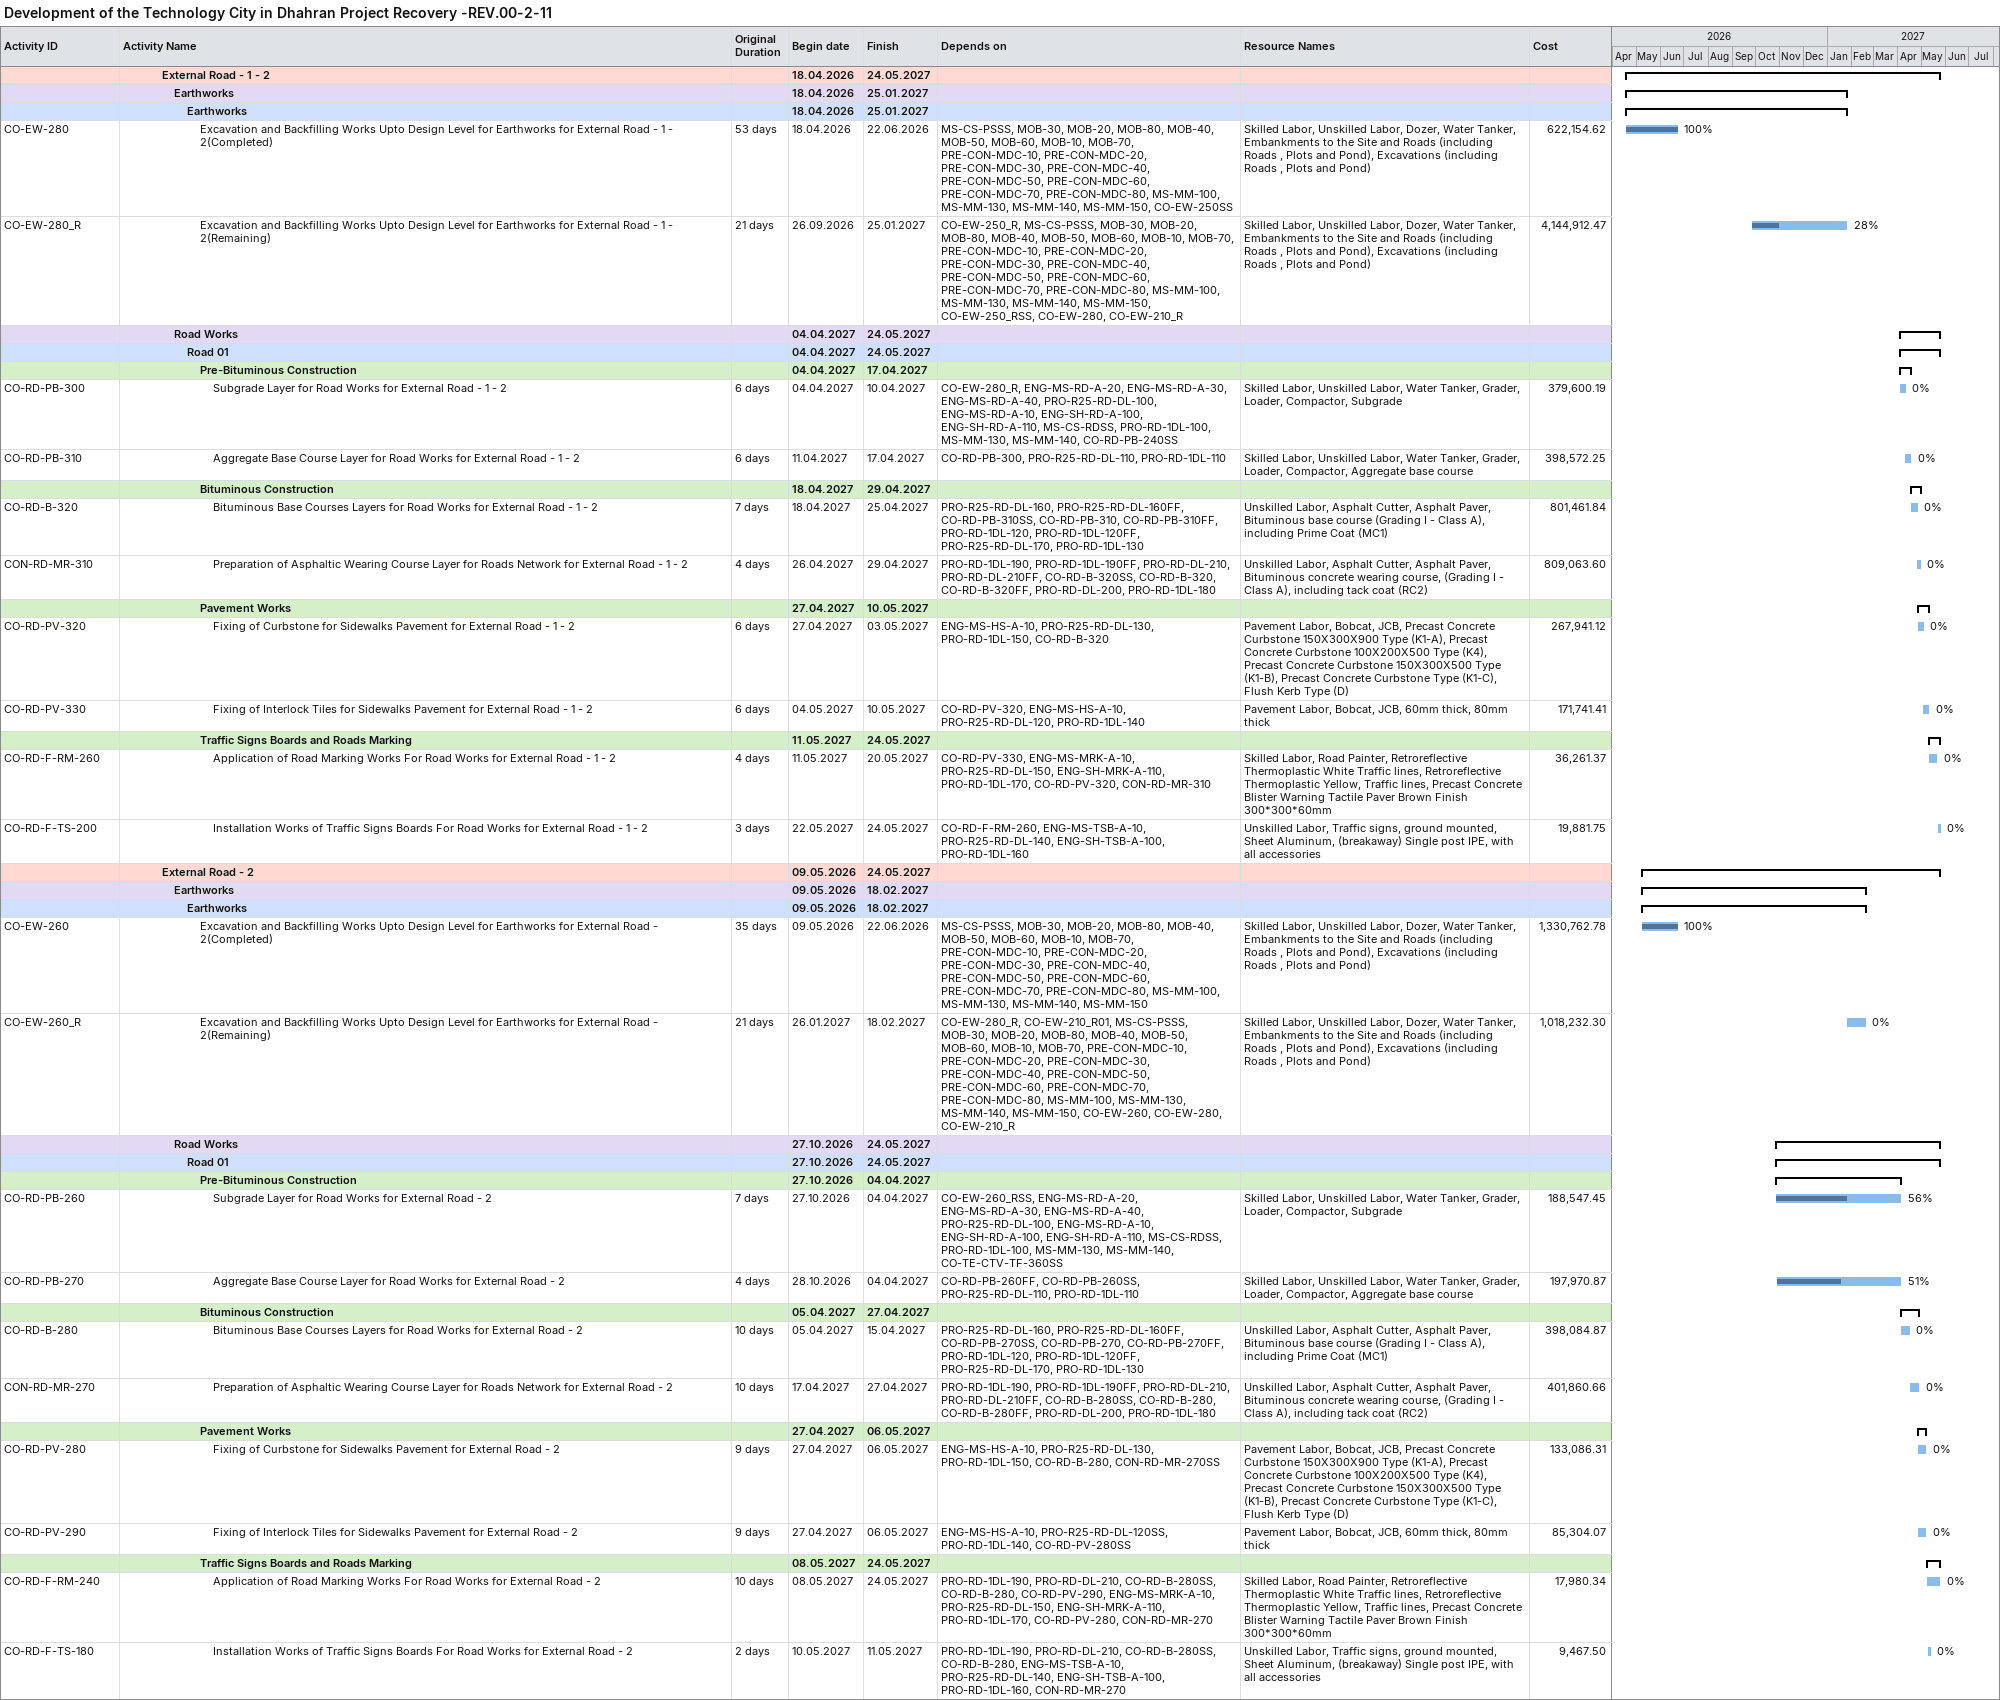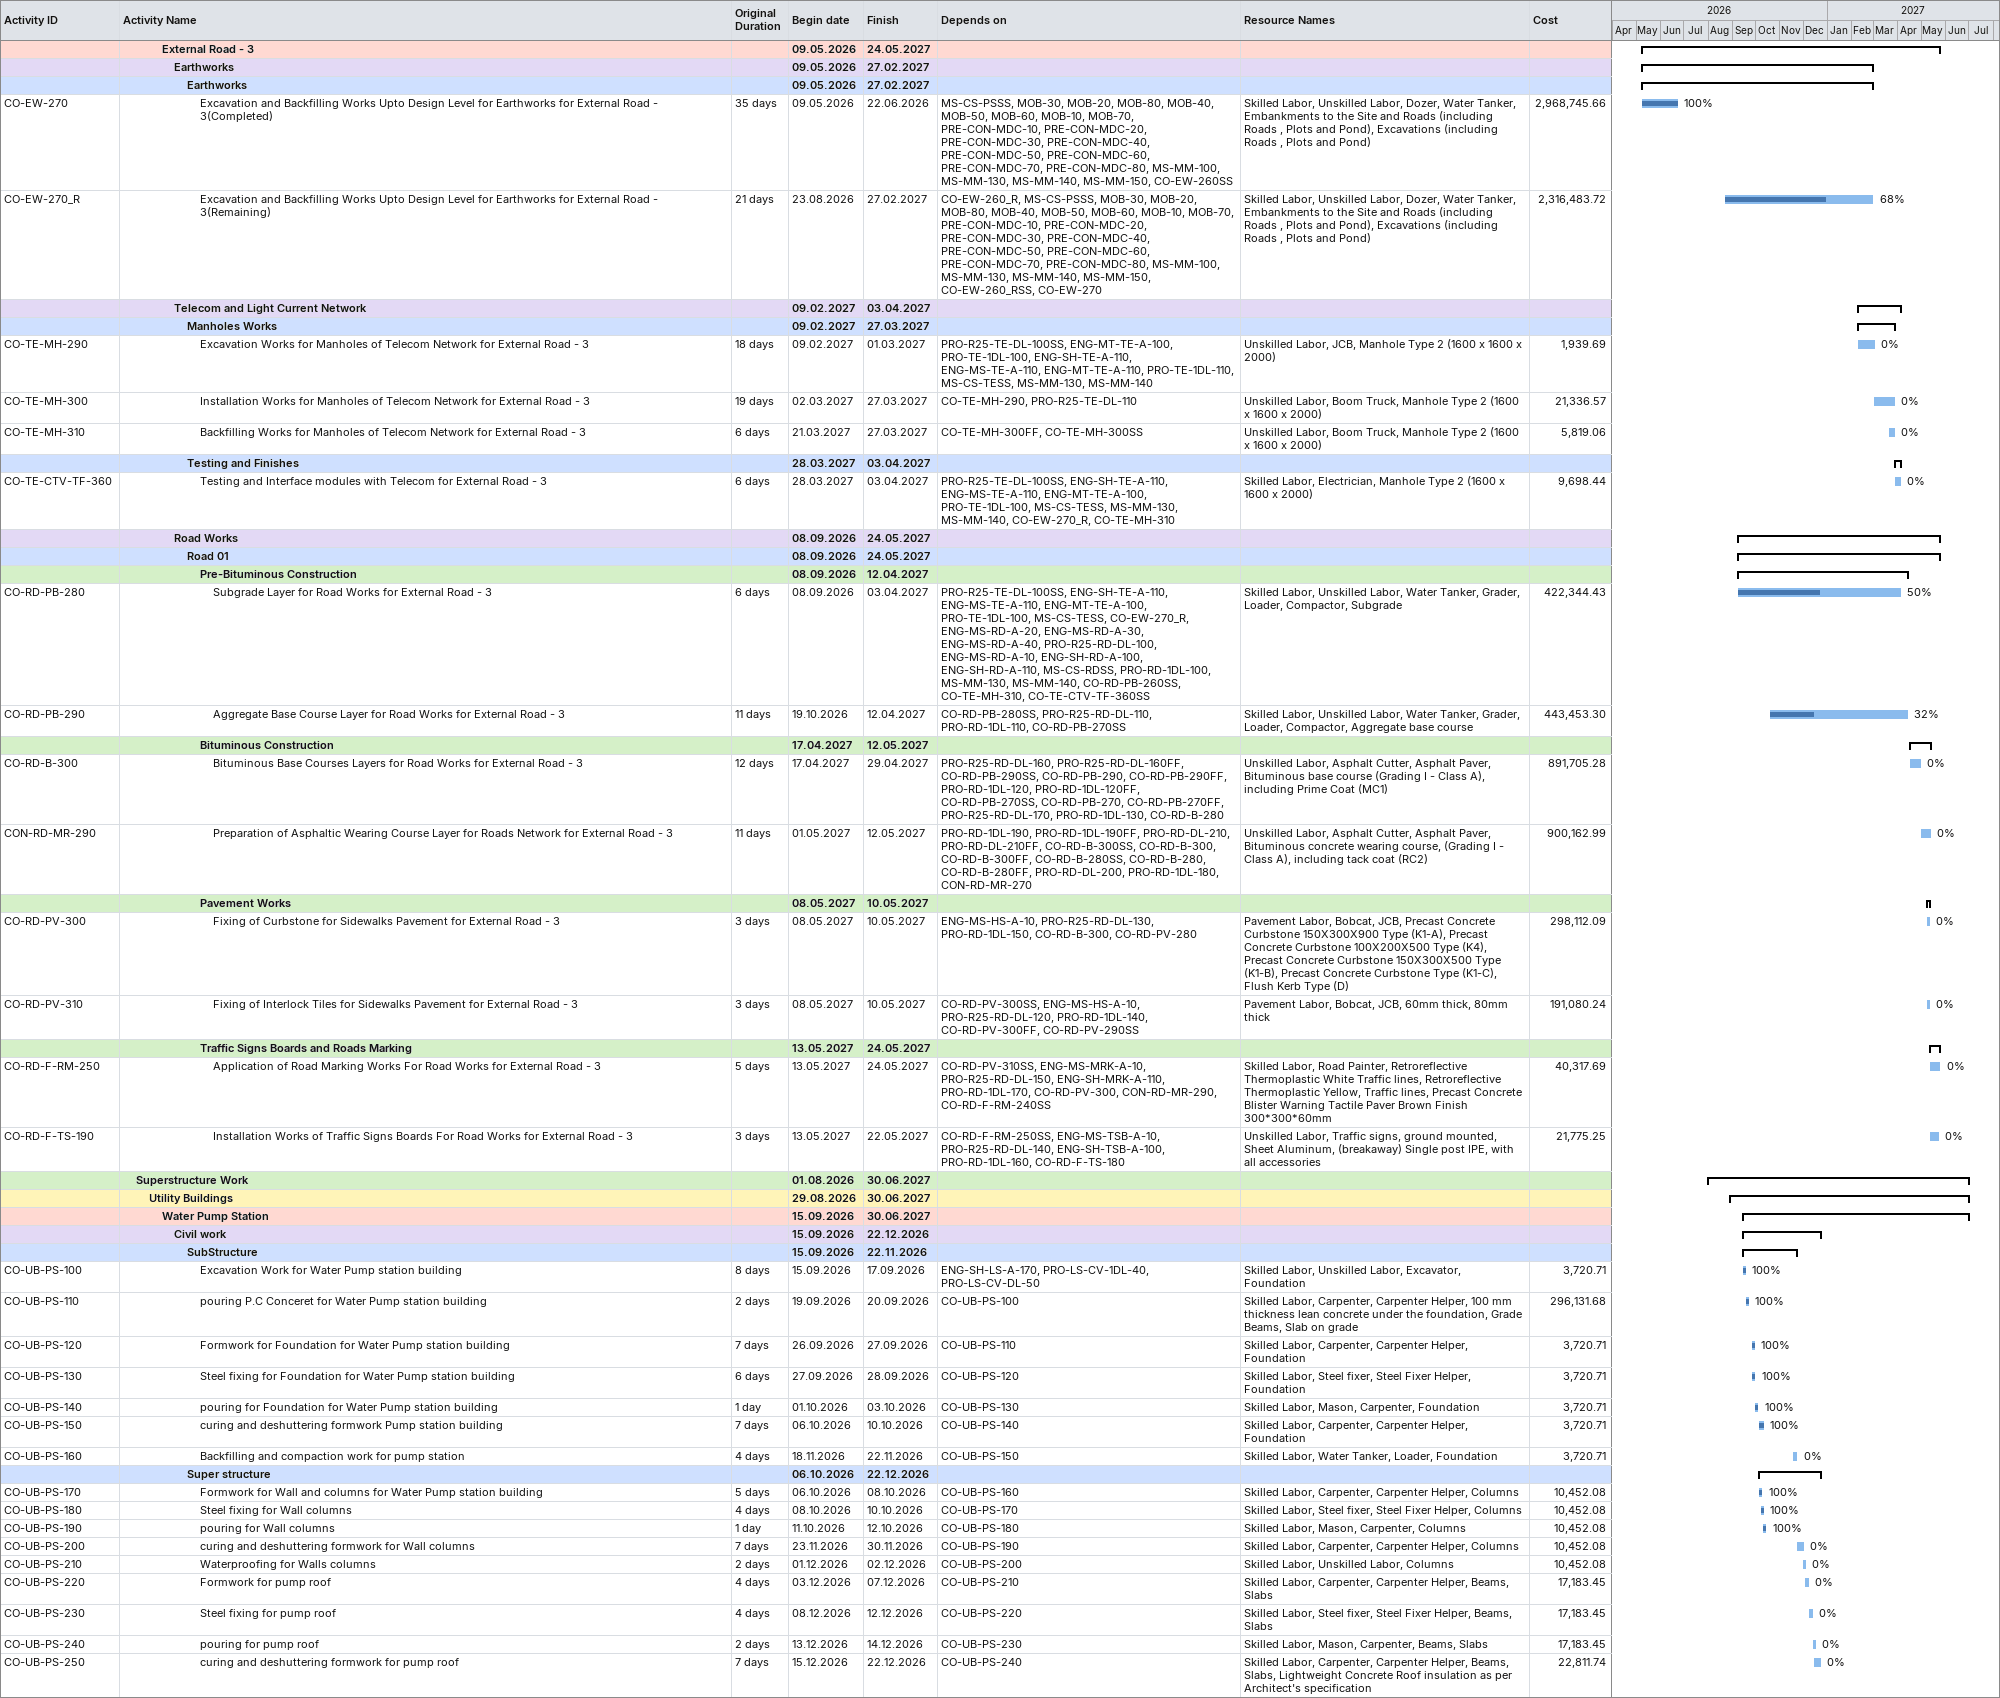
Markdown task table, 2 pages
Development of the Technology City in Dhahran Project Recovery -REV.00-2-11

| ID | Level | Task | Original duration | Start | Finish | Predecessors | Resources | % complete | Cost |
|---|---|---|---|---|---|---|---|---|---|
|  | 4 | **External Road - 1 - 2** |  | 2026-04-18 | 2027-05-24 |  |  |  |  |
|  | 5 | **Earthworks** |  | 2026-04-18 | 2027-01-25 |  |  |  |  |
|  | 6 | **Earthworks** |  | 2026-04-18 | 2027-01-25 |  |  |  |  |
| CO-EW-280 | 7 | Excavation and Backfilling Works Upto Design Level for Earthworks for External Road - 1 - 2(Completed) | 53d | 2026-04-18 | 2026-06-22 | MS-CS-PSSS, MOB-30, MOB-20, MOB-80, MOB-40, MOB-50, MOB-60, MOB-10, MOB-70, PRE-CON-MDC-10, PRE-CON-MDC-20, PRE-CON-MDC-30, PRE-CON-MDC-40, PRE-CON-MDC-50, PRE-CON-MDC-60, PRE-CON-MDC-70, PRE-CON-MDC-80, MS-MM-100, MS-MM-130, MS-MM-140, MS-MM-150, CO-EW-250SS | Skilled Labor, Unskilled Labor, Dozer, Water Tanker, Embankments to the Site and Roads (including Roads , Plots and Pond), Excavations (including Roads , Plots and Pond) | 100 | 622154.62 |
| CO-EW-280_R | 7 | Excavation and Backfilling Works Upto Design Level for Earthworks for External Road - 1 - 2(Remaining) | 21d | 2026-09-26 | 2027-01-25 | CO-EW-250_R, MS-CS-PSSS, MOB-30, MOB-20, MOB-80, MOB-40, MOB-50, MOB-60, MOB-10, MOB-70, PRE-CON-MDC-10, PRE-CON-MDC-20, PRE-CON-MDC-30, PRE-CON-MDC-40, PRE-CON-MDC-50, PRE-CON-MDC-60, PRE-CON-MDC-70, PRE-CON-MDC-80, MS-MM-100, MS-MM-130, MS-MM-140, MS-MM-150, CO-EW-250_RSS, CO-EW-280, CO-EW-210_R | Skilled Labor, Unskilled Labor, Dozer, Water Tanker, Embankments to the Site and Roads (including Roads , Plots and Pond), Excavations (including Roads , Plots and Pond) | 28 | 4144912.47 |
|  | 5 | **Road Works** |  | 2027-04-04 | 2027-05-24 |  |  |  |  |
|  | 6 | **Road 01** |  | 2027-04-04 | 2027-05-24 |  |  |  |  |
|  | 7 | **Pre-Bituminous Construction** |  | 2027-04-04 | 2027-04-17 |  |  |  |  |
| CO-RD-PB-300 | 8 | Subgrade Layer for Road Works for External Road - 1 - 2 | 6d | 2027-04-04 | 2027-04-10 | CO-EW-280_R, ENG-MS-RD-A-20, ENG-MS-RD-A-30, ENG-MS-RD-A-40, PRO-R25-RD-DL-100, ENG-MS-RD-A-10, ENG-SH-RD-A-100, ENG-SH-RD-A-110, MS-CS-RDSS, PRO-RD-1DL-100, MS-MM-130, MS-MM-140, CO-RD-PB-240SS | Skilled Labor, Unskilled Labor, Water Tanker, Grader, Loader, Compactor, Subgrade | 0 | 379600.19 |
| CO-RD-PB-310 | 8 | Aggregate Base Course Layer for Road Works for External Road - 1 - 2 | 6d | 2027-04-11 | 2027-04-17 | CO-RD-PB-300, PRO-R25-RD-DL-110, PRO-RD-1DL-110 | Skilled Labor, Unskilled Labor, Water Tanker, Grader, Loader, Compactor, Aggregate base course | 0 | 398572.25 |
|  | 7 | **Bituminous Construction** |  | 2027-04-18 | 2027-04-29 |  |  |  |  |
| CO-RD-B-320 | 8 | Bituminous Base Courses Layers for Road Works for External Road - 1 - 2 | 7d | 2027-04-18 | 2027-04-25 | PRO-R25-RD-DL-160, PRO-R25-RD-DL-160FF, CO-RD-PB-310SS, CO-RD-PB-310, CO-RD-PB-310FF, PRO-RD-1DL-120, PRO-RD-1DL-120FF, PRO-R25-RD-DL-170, PRO-RD-1DL-130 | Unskilled Labor, Asphalt Cutter, Asphalt Paver, Bituminous base course (Grading I - Class A), including Prime Coat (MC1) | 0 | 801461.84 |
| CON-RD-MR-310 | 8 | Preparation of Asphaltic Wearing Course Layer for Roads Network for External Road - 1 - 2 | 4d | 2027-04-26 | 2027-04-29 | PRO-RD-1DL-190, PRO-RD-1DL-190FF, PRO-RD-DL-210, PRO-RD-DL-210FF, CO-RD-B-320SS, CO-RD-B-320, CO-RD-B-320FF, PRO-RD-DL-200, PRO-RD-1DL-180 | Unskilled Labor, Asphalt Cutter, Asphalt Paver, Bituminous concrete wearing course, (Grading I - Class A), including tack coat (RC2) | 0 | 809063.60 |
|  | 7 | **Pavement Works** |  | 2027-04-27 | 2027-05-10 |  |  |  |  |
| CO-RD-PV-320 | 8 | Fixing of Curbstone for Sidewalks Pavement for External Road - 1 - 2 | 6d | 2027-04-27 | 2027-05-03 | ENG-MS-HS-A-10, PRO-R25-RD-DL-130, PRO-RD-1DL-150, CO-RD-B-320 | Pavement Labor, Bobcat, JCB, Precast Concrete Curbstone 150X300X900 Type (K1-A), Precast Concrete Curbstone 100X200X500 Type (K4), Precast Concrete Curbstone 150X300X500 Type (K1-B), Precast Concrete Curbstone Type (K1-C), Flush Kerb Type (D) | 0 | 267941.12 |
| CO-RD-PV-330 | 8 | Fixing of Interlock Tiles for Sidewalks Pavement for External Road - 1 - 2 | 6d | 2027-05-04 | 2027-05-10 | CO-RD-PV-320, ENG-MS-HS-A-10, PRO-R25-RD-DL-120, PRO-RD-1DL-140 | Pavement Labor, Bobcat, JCB, 60mm thick, 80mm thick | 0 | 171741.41 |
|  | 7 | **Traffic Signs Boards and Roads Marking** |  | 2027-05-11 | 2027-05-24 |  |  |  |  |
| CO-RD-F-RM-260 | 8 | Application of Road Marking Works For Road Works for External Road - 1 - 2 | 4d | 2027-05-11 | 2027-05-20 | CO-RD-PV-330, ENG-MS-MRK-A-10, PRO-R25-RD-DL-150, ENG-SH-MRK-A-110, PRO-RD-1DL-170, CO-RD-PV-320, CON-RD-MR-310 | Skilled Labor, Road Painter, Retroreflective Thermoplastic White Traffic lines, Retroreflective Thermoplastic Yellow, Traffic lines, Precast Concrete Blister Warning Tactile Paver Brown Finish 300*300*60mm | 0 | 36261.37 |
| CO-RD-F-TS-200 | 8 | Installation Works of Traffic Signs Boards For Road Works for External Road - 1 - 2 | 3d | 2027-05-22 | 2027-05-24 | CO-RD-F-RM-260, ENG-MS-TSB-A-10, PRO-R25-RD-DL-140, ENG-SH-TSB-A-100, PRO-RD-1DL-160 | Unskilled Labor, Traffic signs, ground mounted, Sheet Aluminum, (breakaway) Single post IPE, with all accessories | 0 | 19881.75 |
|  | 4 | **External Road - 2** |  | 2026-05-09 | 2027-05-24 |  |  |  |  |
|  | 5 | **Earthworks** |  | 2026-05-09 | 2027-02-18 |  |  |  |  |
|  | 6 | **Earthworks** |  | 2026-05-09 | 2027-02-18 |  |  |  |  |
| CO-EW-260 | 7 | Excavation and Backfilling Works Upto Design Level for Earthworks for External Road - 2(Completed) | 35d | 2026-05-09 | 2026-06-22 | MS-CS-PSSS, MOB-30, MOB-20, MOB-80, MOB-40, MOB-50, MOB-60, MOB-10, MOB-70, PRE-CON-MDC-10, PRE-CON-MDC-20, PRE-CON-MDC-30, PRE-CON-MDC-40, PRE-CON-MDC-50, PRE-CON-MDC-60, PRE-CON-MDC-70, PRE-CON-MDC-80, MS-MM-100, MS-MM-130, MS-MM-140, MS-MM-150 | Skilled Labor, Unskilled Labor, Dozer, Water Tanker, Embankments to the Site and Roads (including Roads , Plots and Pond), Excavations (including Roads , Plots and Pond) | 100 | 1330762.78 |
| CO-EW-260_R | 7 | Excavation and Backfilling Works Upto Design Level for Earthworks for External Road - 2(Remaining) | 21d | 2027-01-26 | 2027-02-18 | CO-EW-280_R, CO-EW-210_R01, MS-CS-PSSS, MOB-30, MOB-20, MOB-80, MOB-40, MOB-50, MOB-60, MOB-10, MOB-70, PRE-CON-MDC-10, PRE-CON-MDC-20, PRE-CON-MDC-30, PRE-CON-MDC-40, PRE-CON-MDC-50, PRE-CON-MDC-60, PRE-CON-MDC-70, PRE-CON-MDC-80, MS-MM-100, MS-MM-130, MS-MM-140, MS-MM-150, CO-EW-260, CO-EW-280, CO-EW-210_R | Skilled Labor, Unskilled Labor, Dozer, Water Tanker, Embankments to the Site and Roads (including Roads , Plots and Pond), Excavations (including Roads , Plots and Pond) | 0 | 1018232.30 |
|  | 5 | **Road Works** |  | 2026-10-27 | 2027-05-24 |  |  |  |  |
|  | 6 | **Road 01** |  | 2026-10-27 | 2027-05-24 |  |  |  |  |
|  | 7 | **Pre-Bituminous Construction** |  | 2026-10-27 | 2027-04-04 |  |  |  |  |
| CO-RD-PB-260 | 8 | Subgrade Layer for Road Works for External Road - 2 | 7d | 2026-10-27 | 2027-04-04 | CO-EW-260_RSS, ENG-MS-RD-A-20, ENG-MS-RD-A-30, ENG-MS-RD-A-40, PRO-R25-RD-DL-100, ENG-MS-RD-A-10, ENG-SH-RD-A-100, ENG-SH-RD-A-110, MS-CS-RDSS, PRO-RD-1DL-100, MS-MM-130, MS-MM-140, CO-TE-CTV-TF-360SS | Skilled Labor, Unskilled Labor, Water Tanker, Grader, Loader, Compactor, Subgrade | 56 | 188547.45 |
| CO-RD-PB-270 | 8 | Aggregate Base Course Layer for Road Works for External Road - 2 | 4d | 2026-10-28 | 2027-04-04 | CO-RD-PB-260FF, CO-RD-PB-260SS, PRO-R25-RD-DL-110, PRO-RD-1DL-110 | Skilled Labor, Unskilled Labor, Water Tanker, Grader, Loader, Compactor, Aggregate base course | 51 | 197970.87 |
|  | 7 | **Bituminous Construction** |  | 2027-04-05 | 2027-04-27 |  |  |  |  |
| CO-RD-B-280 | 8 | Bituminous Base Courses Layers for Road Works for External Road - 2 | 10d | 2027-04-05 | 2027-04-15 | PRO-R25-RD-DL-160, PRO-R25-RD-DL-160FF, CO-RD-PB-270SS, CO-RD-PB-270, CO-RD-PB-270FF, PRO-RD-1DL-120, PRO-RD-1DL-120FF, PRO-R25-RD-DL-170, PRO-RD-1DL-130 | Unskilled Labor, Asphalt Cutter, Asphalt Paver, Bituminous base course (Grading I - Class A), including Prime Coat (MC1) | 0 | 398084.87 |
| CON-RD-MR-270 | 8 | Preparation of Asphaltic Wearing Course Layer for Roads Network for External Road - 2 | 10d | 2027-04-17 | 2027-04-27 | PRO-RD-1DL-190, PRO-RD-1DL-190FF, PRO-RD-DL-210, PRO-RD-DL-210FF, CO-RD-B-280SS, CO-RD-B-280, CO-RD-B-280FF, PRO-RD-DL-200, PRO-RD-1DL-180 | Unskilled Labor, Asphalt Cutter, Asphalt Paver, Bituminous concrete wearing course, (Grading I - Class A), including tack coat (RC2) | 0 | 401860.66 |
|  | 7 | **Pavement Works** |  | 2027-04-27 | 2027-05-06 |  |  |  |  |
| CO-RD-PV-280 | 8 | Fixing of Curbstone for Sidewalks Pavement for External Road - 2 | 9d | 2027-04-27 | 2027-05-06 | ENG-MS-HS-A-10, PRO-R25-RD-DL-130, PRO-RD-1DL-150, CO-RD-B-280, CON-RD-MR-270SS | Pavement Labor, Bobcat, JCB, Precast Concrete Curbstone 150X300X900 Type (K1-A), Precast Concrete Curbstone 100X200X500 Type (K4), Precast Concrete Curbstone 150X300X500 Type (K1-B), Precast Concrete Curbstone Type (K1-C), Flush Kerb Type (D) | 0 | 133086.31 |
| CO-RD-PV-290 | 8 | Fixing of Interlock Tiles for Sidewalks Pavement for External Road - 2 | 9d | 2027-04-27 | 2027-05-06 | ENG-MS-HS-A-10, PRO-R25-RD-DL-120SS, PRO-RD-1DL-140, CO-RD-PV-280SS | Pavement Labor, Bobcat, JCB, 60mm thick, 80mm thick | 0 | 85304.07 |
|  | 7 | **Traffic Signs Boards and Roads Marking** |  | 2027-05-08 | 2027-05-24 |  |  |  |  |
| CO-RD-F-RM-240 | 8 | Application of Road Marking Works For Road Works for External Road - 2 | 10d | 2027-05-08 | 2027-05-24 | PRO-RD-1DL-190, PRO-RD-DL-210, CO-RD-B-280SS, CO-RD-B-280, CO-RD-PV-290, ENG-MS-MRK-A-10, PRO-R25-RD-DL-150, ENG-SH-MRK-A-110, PRO-RD-1DL-170, CO-RD-PV-280, CON-RD-MR-270 | Skilled Labor, Road Painter, Retroreflective Thermoplastic White Traffic lines, Retroreflective Thermoplastic Yellow, Traffic lines, Precast Concrete Blister Warning Tactile Paver Brown Finish 300*300*60mm | 0 | 17980.34 |
| CO-RD-F-TS-180 | 8 | Installation Works of Traffic Signs Boards For Road Works for External Road - 2 | 2d | 2027-05-10 | 2027-05-11 | PRO-RD-1DL-190, PRO-RD-DL-210, CO-RD-B-280SS, CO-RD-B-280, ENG-MS-TSB-A-10, PRO-R25-RD-DL-140, ENG-SH-TSB-A-100, PRO-RD-1DL-160, CON-RD-MR-270 | Unskilled Labor, Traffic signs, ground mounted, Sheet Aluminum, (breakaway) Single post IPE, with all accessories | 0 | 9467.50 |
|  | 4 | **External Road - 3** |  | 2026-05-09 | 2027-05-24 |  |  |  |  |
|  | 5 | **Earthworks** |  | 2026-05-09 | 2027-02-27 |  |  |  |  |
|  | 6 | **Earthworks** |  | 2026-05-09 | 2027-02-27 |  |  |  |  |
| CO-EW-270 | 7 | Excavation and Backfilling Works Upto Design Level for Earthworks for External Road - 3(Completed) | 35d | 2026-05-09 | 2026-06-22 | MS-CS-PSSS, MOB-30, MOB-20, MOB-80, MOB-40, MOB-50, MOB-60, MOB-10, MOB-70, PRE-CON-MDC-10, PRE-CON-MDC-20, PRE-CON-MDC-30, PRE-CON-MDC-40, PRE-CON-MDC-50, PRE-CON-MDC-60, PRE-CON-MDC-70, PRE-CON-MDC-80, MS-MM-100, MS-MM-130, MS-MM-140, MS-MM-150, CO-EW-260SS | Skilled Labor, Unskilled Labor, Dozer, Water Tanker, Embankments to the Site and Roads (including Roads , Plots and Pond), Excavations (including Roads , Plots and Pond) | 100 | 2968745.66 |
| CO-EW-270_R | 7 | Excavation and Backfilling Works Upto Design Level for Earthworks for External Road - 3(Remaining) | 21d | 2026-08-23 | 2027-02-27 | CO-EW-260_R, MS-CS-PSSS, MOB-30, MOB-20, MOB-80, MOB-40, MOB-50, MOB-60, MOB-10, MOB-70, PRE-CON-MDC-10, PRE-CON-MDC-20, PRE-CON-MDC-30, PRE-CON-MDC-40, PRE-CON-MDC-50, PRE-CON-MDC-60, PRE-CON-MDC-70, PRE-CON-MDC-80, MS-MM-100, MS-MM-130, MS-MM-140, MS-MM-150, CO-EW-260_RSS, CO-EW-270 | Skilled Labor, Unskilled Labor, Dozer, Water Tanker, Embankments to the Site and Roads (including Roads , Plots and Pond), Excavations (including Roads , Plots and Pond) | 68 | 2316483.72 |
|  | 5 | **Telecom and Light Current Network** |  | 2027-02-09 | 2027-04-03 |  |  |  |  |
|  | 6 | **Manholes Works** |  | 2027-02-09 | 2027-03-27 |  |  |  |  |
| CO-TE-MH-290 | 7 | Excavation Works for Manholes of Telecom Network for External Road - 3 | 18d | 2027-02-09 | 2027-03-01 | PRO-R25-TE-DL-100SS, ENG-MT-TE-A-100, PRO-TE-1DL-100, ENG-SH-TE-A-110, ENG-MS-TE-A-110, ENG-MT-TE-A-110, PRO-TE-1DL-110, MS-CS-TESS, MS-MM-130, MS-MM-140 | Unskilled Labor, JCB, Manhole Type 2 (1600 x 1600 x 2000) | 0 | 1939.69 |
| CO-TE-MH-300 | 7 | Installation Works for Manholes of Telecom Network for External Road - 3 | 19d | 2027-03-02 | 2027-03-27 | CO-TE-MH-290, PRO-R25-TE-DL-110 | Unskilled Labor, Boom Truck, Manhole Type 2 (1600 x 1600 x 2000) | 0 | 21336.57 |
| CO-TE-MH-310 | 7 | Backfilling Works for Manholes of Telecom Network for External Road - 3 | 6d | 2027-03-21 | 2027-03-27 | CO-TE-MH-300FF, CO-TE-MH-300SS | Unskilled Labor, Boom Truck, Manhole Type 2 (1600 x 1600 x 2000) | 0 | 5819.06 |
|  | 6 | **Testing and Finishes** |  | 2027-03-28 | 2027-04-03 |  |  |  |  |
| CO-TE-CTV-TF-360 | 7 | Testing and Interface modules with Telecom for External Road - 3 | 6d | 2027-03-28 | 2027-04-03 | PRO-R25-TE-DL-100SS, ENG-SH-TE-A-110, ENG-MS-TE-A-110, ENG-MT-TE-A-100, PRO-TE-1DL-100, MS-CS-TESS, MS-MM-130, MS-MM-140, CO-EW-270_R, CO-TE-MH-310 | Skilled Labor, Electrician, Manhole Type 2 (1600 x 1600 x 2000) | 0 | 9698.44 |
|  | 5 | **Road Works** |  | 2026-09-08 | 2027-05-24 |  |  |  |  |
|  | 6 | **Road 01** |  | 2026-09-08 | 2027-05-24 |  |  |  |  |
|  | 7 | **Pre-Bituminous Construction** |  | 2026-09-08 | 2027-04-12 |  |  |  |  |
| CO-RD-PB-280 | 8 | Subgrade Layer for Road Works for External Road - 3 | 6d | 2026-09-08 | 2027-04-03 | PRO-R25-TE-DL-100SS, ENG-SH-TE-A-110, ENG-MS-TE-A-110, ENG-MT-TE-A-100, PRO-TE-1DL-100, MS-CS-TESS, CO-EW-270_R, ENG-MS-RD-A-20, ENG-MS-RD-A-30, ENG-MS-RD-A-40, PRO-R25-RD-DL-100, ENG-MS-RD-A-10, ENG-SH-RD-A-100, ENG-SH-RD-A-110, MS-CS-RDSS, PRO-RD-1DL-100, MS-MM-130, MS-MM-140, CO-RD-PB-260SS, CO-TE-MH-310, CO-TE-CTV-TF-360SS | Skilled Labor, Unskilled Labor, Water Tanker, Grader, Loader, Compactor, Subgrade | 50 | 422344.43 |
| CO-RD-PB-290 | 8 | Aggregate Base Course Layer for Road Works for External Road - 3 | 11d | 2026-10-19 | 2027-04-12 | CO-RD-PB-280SS, PRO-R25-RD-DL-110, PRO-RD-1DL-110, CO-RD-PB-270SS | Skilled Labor, Unskilled Labor, Water Tanker, Grader, Loader, Compactor, Aggregate base course | 32 | 443453.30 |
|  | 7 | **Bituminous Construction** |  | 2027-04-17 | 2027-05-12 |  |  |  |  |
| CO-RD-B-300 | 8 | Bituminous Base Courses Layers for Road Works for External Road - 3 | 12d | 2027-04-17 | 2027-04-29 | PRO-R25-RD-DL-160, PRO-R25-RD-DL-160FF, CO-RD-PB-290SS, CO-RD-PB-290, CO-RD-PB-290FF, PRO-RD-1DL-120, PRO-RD-1DL-120FF, CO-RD-PB-270SS, CO-RD-PB-270, CO-RD-PB-270FF, PRO-R25-RD-DL-170, PRO-RD-1DL-130, CO-RD-B-280 | Unskilled Labor, Asphalt Cutter, Asphalt Paver, Bituminous base course (Grading I - Class A), including Prime Coat (MC1) | 0 | 891705.28 |
| CON-RD-MR-290 | 8 | Preparation of Asphaltic Wearing Course Layer for Roads Network for External Road - 3 | 11d | 2027-05-01 | 2027-05-12 | PRO-RD-1DL-190, PRO-RD-1DL-190FF, PRO-RD-DL-210, PRO-RD-DL-210FF, CO-RD-B-300SS, CO-RD-B-300, CO-RD-B-300FF, CO-RD-B-280SS, CO-RD-B-280, CO-RD-B-280FF, PRO-RD-DL-200, PRO-RD-1DL-180, CON-RD-MR-270 | Unskilled Labor, Asphalt Cutter, Asphalt Paver, Bituminous concrete wearing course, (Grading I - Class A), including tack coat (RC2) | 0 | 900162.99 |
|  | 7 | **Pavement Works** |  | 2027-05-08 | 2027-05-10 |  |  |  |  |
| CO-RD-PV-300 | 8 | Fixing of Curbstone for Sidewalks Pavement for External Road - 3 | 3d | 2027-05-08 | 2027-05-10 | ENG-MS-HS-A-10, PRO-R25-RD-DL-130, PRO-RD-1DL-150, CO-RD-B-300, CO-RD-PV-280 | Pavement Labor, Bobcat, JCB, Precast Concrete Curbstone 150X300X900 Type (K1-A), Precast Concrete Curbstone 100X200X500 Type (K4), Precast Concrete Curbstone 150X300X500 Type (K1-B), Precast Concrete Curbstone Type (K1-C), Flush Kerb Type (D) | 0 | 298112.09 |
| CO-RD-PV-310 | 8 | Fixing of Interlock Tiles for Sidewalks Pavement for External Road - 3 | 3d | 2027-05-08 | 2027-05-10 | CO-RD-PV-300SS, ENG-MS-HS-A-10, PRO-R25-RD-DL-120, PRO-RD-1DL-140, CO-RD-PV-300FF, CO-RD-PV-290SS | Pavement Labor, Bobcat, JCB, 60mm thick, 80mm thick | 0 | 191080.24 |
|  | 7 | **Traffic Signs Boards and Roads Marking** |  | 2027-05-13 | 2027-05-24 |  |  |  |  |
| CO-RD-F-RM-250 | 8 | Application of Road Marking Works For Road Works for External Road - 3 | 5d | 2027-05-13 | 2027-05-24 | CO-RD-PV-310SS, ENG-MS-MRK-A-10, PRO-R25-RD-DL-150, ENG-SH-MRK-A-110, PRO-RD-1DL-170, CO-RD-PV-300, CON-RD-MR-290, CO-RD-F-RM-240SS | Skilled Labor, Road Painter, Retroreflective Thermoplastic White Traffic lines, Retroreflective Thermoplastic Yellow, Traffic lines, Precast Concrete Blister Warning Tactile Paver Brown Finish 300*300*60mm | 0 | 40317.69 |
| CO-RD-F-TS-190 | 8 | Installation Works of Traffic Signs Boards For Road Works for External Road - 3 | 3d | 2027-05-13 | 2027-05-22 | CO-RD-F-RM-250SS, ENG-MS-TSB-A-10, PRO-R25-RD-DL-140, ENG-SH-TSB-A-100, PRO-RD-1DL-160, CO-RD-F-TS-180 | Unskilled Labor, Traffic signs, ground mounted, Sheet Aluminum, (breakaway) Single post IPE, with all accessories | 0 | 21775.25 |
|  | 2 | **Superstructure Work** |  | 2026-08-01 | 2027-06-30 |  |  |  |  |
|  | 3 | **Utility Buildings** |  | 2026-08-29 | 2027-06-30 |  |  |  |  |
|  | 4 | **Water Pump Station** |  | 2026-09-15 | 2027-06-30 |  |  |  |  |
|  | 5 | **Civil work** |  | 2026-09-15 | 2026-12-22 |  |  |  |  |
|  | 6 | **SubStructure** |  | 2026-09-15 | 2026-11-22 |  |  |  |  |
| CO-UB-PS-100 | 7 | Excavation Work for Water Pump station building | 8d | 2026-09-15 | 2026-09-17 | ENG-SH-LS-A-170, PRO-LS-CV-1DL-40, PRO-LS-CV-DL-50 | Skilled Labor, Unskilled Labor, Excavator, Foundation | 100 | 3720.71 |
| CO-UB-PS-110 | 7 | pouring P.C Conceret for Water Pump station building | 2d | 2026-09-19 | 2026-09-20 | CO-UB-PS-100 | Skilled Labor, Carpenter, Carpenter Helper, 100 mm thickness lean concrete under the foundation, Grade Beams, Slab on grade | 100 | 296131.68 |
| CO-UB-PS-120 | 7 | Formwork for Foundation for Water Pump station building | 7d | 2026-09-26 | 2026-09-27 | CO-UB-PS-110 | Skilled Labor, Carpenter, Carpenter Helper, Foundation | 100 | 3720.71 |
| CO-UB-PS-130 | 7 | Steel fixing for Foundation for Water Pump station building | 6d | 2026-09-27 | 2026-09-28 | CO-UB-PS-120 | Skilled Labor, Steel fixer, Steel Fixer Helper, Foundation | 100 | 3720.71 |
| CO-UB-PS-140 | 7 | pouring for Foundation for Water Pump station building | 1d | 2026-10-01 | 2026-10-03 | CO-UB-PS-130 | Skilled Labor, Mason, Carpenter, Foundation | 100 | 3720.71 |
| CO-UB-PS-150 | 7 | curing and deshuttering formwork Pump station building | 7d | 2026-10-06 | 2026-10-10 | CO-UB-PS-140 | Skilled Labor, Carpenter, Carpenter Helper, Foundation | 100 | 3720.71 |
| CO-UB-PS-160 | 7 | Backfilling and compaction work for pump station | 4d | 2026-11-18 | 2026-11-22 | CO-UB-PS-150 | Skilled Labor, Water Tanker, Loader, Foundation | 0 | 3720.71 |
|  | 6 | **Super structure** |  | 2026-10-06 | 2026-12-22 |  |  |  |  |
| CO-UB-PS-170 | 7 | Formwork for Wall and columns for Water Pump station building | 5d | 2026-10-06 | 2026-10-08 | CO-UB-PS-160 | Skilled Labor, Carpenter, Carpenter Helper, Columns | 100 | 10452.08 |
| CO-UB-PS-180 | 7 | Steel fixing for Wall columns | 4d | 2026-10-08 | 2026-10-10 | CO-UB-PS-170 | Skilled Labor, Steel fixer, Steel Fixer Helper, Columns | 100 | 10452.08 |
| CO-UB-PS-190 | 7 | pouring for Wall columns | 1d | 2026-10-11 | 2026-10-12 | CO-UB-PS-180 | Skilled Labor, Mason, Carpenter, Columns | 100 | 10452.08 |
| CO-UB-PS-200 | 7 | curing and deshuttering formwork for Wall columns | 7d | 2026-11-23 | 2026-11-30 | CO-UB-PS-190 | Skilled Labor, Carpenter, Carpenter Helper, Columns | 0 | 10452.08 |
| CO-UB-PS-210 | 7 | Waterproofing for Walls columns | 2d | 2026-12-01 | 2026-12-02 | CO-UB-PS-200 | Skilled Labor, Unskilled Labor, Columns | 0 | 10452.08 |
| CO-UB-PS-220 | 7 | Formwork for pump roof | 4d | 2026-12-03 | 2026-12-07 | CO-UB-PS-210 | Skilled Labor, Carpenter, Carpenter Helper, Beams, Slabs | 0 | 17183.45 |
| CO-UB-PS-230 | 7 | Steel fixing for pump roof | 4d | 2026-12-08 | 2026-12-12 | CO-UB-PS-220 | Skilled Labor, Steel fixer, Steel Fixer Helper, Beams, Slabs | 0 | 17183.45 |
| CO-UB-PS-240 | 7 | pouring for pump roof | 2d | 2026-12-13 | 2026-12-14 | CO-UB-PS-230 | Skilled Labor, Mason, Carpenter, Beams, Slabs | 0 | 17183.45 |
| CO-UB-PS-250 | 7 | curing and deshuttering formwork for pump roof | 7d | 2026-12-15 | 2026-12-22 | CO-UB-PS-240 | Skilled Labor, Carpenter, Carpenter Helper, Beams, Slabs, Lightweight Concrete Roof insulation as per Architect's specification | 0 | 22811.74 |
